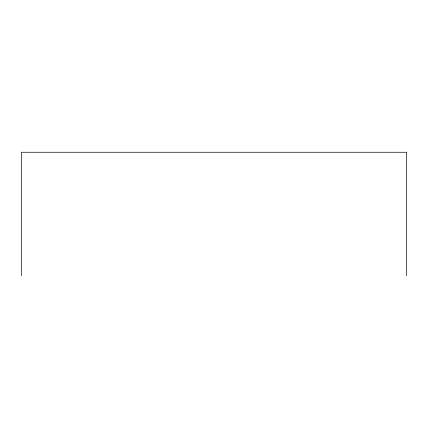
<?xml version="1.0" encoding="UTF-8"?>
<svg xmlns="http://www.w3.org/2000/svg" width="428" height="428" viewBox="0 0 428 428"><rect width="100%" height="100%" fill="white"/><g stroke="black" fill="none" stroke-linecap="round" stroke-linejoin="round"><path stroke-width="0.64" d="M406.6 275.739L406.6 152.261L21.4 152.261L21.4 275.739"/></g></svg>
